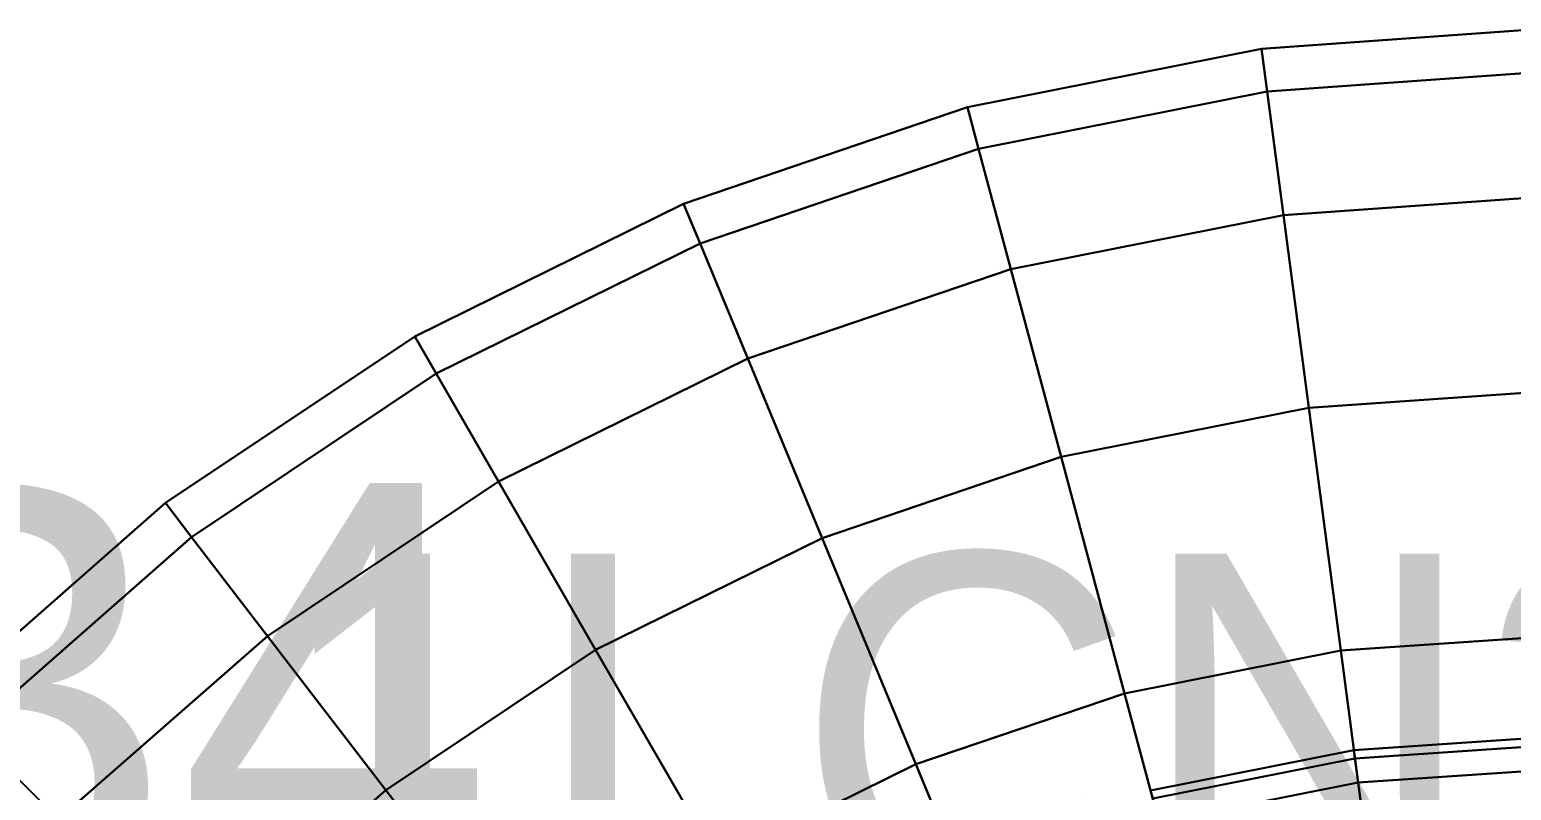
# Model space of a CAD drawing. Extents: x 91537 to 98524, y 82085 to 85415.
# Drawn here: x 97683.5 to 97893, y 85307.5 to 85415.1 of the extents above; entities that cross this region are included whole.
import ezdxf
from ezdxf.enums import TextEntityAlignment as Align

# ---------------------------------------------------------------- set-up
doc = ezdxf.new("R2010")
doc.units = 0
doc.header["$LTSCALE"] = 20
for name, color, linetype in [('INSULATION', 254, 'CONTINUOUS'), ('LABELS', 7, 'CONTINUOUS'), ('PIPE-SPOOL2', 30, 'CONTINUOUS')]:
    doc.layers.add(name, color=color, linetype=linetype)

msp = doc.modelspace()

# ---------------------------------------------------------------- linework, layer by layer
at = {"layer": 'INSULATION'}
for points in [[(97857.6899, 85412.3769, 4450), (97858.4831, 85406.3525, 4488.3645), (97896.1367, 85409.0104, 4488.3645), (97895.9379, 85415.0835, 4450)], [(97858.4831, 85406.3525, 4411.6355), (97857.6899, 85412.3769, 4450), (97895.9379, 85415.0835, 4450), (97896.1367, 85409.0104, 4411.6355)], [(97816.1038, 85404.1049, 4450), (97817.6765, 85398.2356, 4488.3645), (97858.4831, 85406.3525, 4488.3645), (97857.6899, 85412.3769, 4450)], [(97817.6765, 85398.2356, 4411.6355), (97816.1038, 85404.1049, 4450), (97857.6899, 85412.3769, 4450), (97858.4831, 85406.3525, 4411.6355)], [(97858.4831, 85406.3525, 4488.3645), (97860.7848, 85388.8692, 4522.9735), (97896.7137, 85391.3857, 4522.9735), (97896.1367, 85409.0104, 4488.3645)], [(97860.7848, 85388.8692, 4377.0265), (97858.4831, 85406.3525, 4411.6355), (97896.1367, 85409.0104, 4411.6355), (97896.7137, 85391.3857, 4377.0265)], [(97817.6765, 85398.2356, 4488.3645), (97822.2405, 85381.2022, 4522.9735), (97860.7848, 85388.8692, 4522.9735), (97858.4831, 85406.3525, 4488.3645)], [(97822.2405, 85381.2022, 4377.0265), (97817.6765, 85398.2356, 4411.6355), (97858.4831, 85406.3525, 4411.6355), (97860.7848, 85388.8692, 4377.0265)], [(97775.9532, 85390.4756, 4450), (97778.2785, 85384.8618, 4488.3645), (97817.6765, 85398.2356, 4488.3645), (97816.1038, 85404.1049, 4450)], [(97778.2785, 85384.8618, 4411.6355), (97775.9532, 85390.4756, 4450), (97816.1038, 85404.1049, 4450), (97817.6765, 85398.2356, 4411.6355)], [(97778.2785, 85384.8618, 4488.3645), (97785.0268, 85368.5699, 4522.9735), (97822.2405, 85381.2022, 4522.9735), (97817.6765, 85398.2356, 4488.3645)], [(97785.0268, 85368.5699, 4377.0265), (97778.2785, 85384.8618, 4411.6355), (97817.6765, 85398.2356, 4411.6355), (97822.2405, 85381.2022, 4377.0265)], [(97737.925, 85371.7221, 4450), (97740.9632, 85366.4599, 4488.3645), (97778.2785, 85384.8618, 4488.3645), (97775.9532, 85390.4756, 4450)], [(97740.9632, 85366.4599, 4411.6355), (97737.925, 85371.7221, 4450), (97775.9532, 85390.4756, 4450), (97778.2785, 85384.8618, 4411.6355)], [(97860.7848, 85388.8692, 4522.9735), (97864.3698, 85361.6382, 4550.4395), (97897.6124, 85363.9345, 4550.4395), (97896.7137, 85391.3857, 4522.9735)], [(97864.3698, 85361.6382, 4349.5605), (97860.7848, 85388.8692, 4377.0265), (97896.7137, 85391.3857, 4377.0265), (97897.6124, 85363.9345, 4349.5605)], [(97822.2405, 85381.2022, 4522.9735), (97829.3492, 85354.6722, 4550.4395), (97864.3698, 85361.6382, 4550.4395), (97860.7848, 85388.8692, 4522.9735)], [(97829.3492, 85354.6722, 4349.5605), (97822.2405, 85381.2022, 4377.0265), (97860.7848, 85388.8692, 4377.0265), (97864.3698, 85361.6382, 4349.5605)], [(97740.9632, 85366.4599, 4488.3645), (97749.7803, 85351.1882, 4522.9735), (97785.0268, 85368.5699, 4522.9735), (97778.2785, 85384.8618, 4488.3645)], [(97749.7803, 85351.1882, 4377.0265), (97740.9632, 85366.4599, 4411.6355), (97778.2785, 85384.8618, 4411.6355), (97785.0268, 85368.5699, 4377.0265)], [(97785.0268, 85368.5699, 4522.9735), (97795.5375, 85343.1947, 4550.4395), (97829.3492, 85354.6722, 4550.4395), (97822.2405, 85381.2022, 4522.9735)], [(97795.5375, 85343.1947, 4349.5605), (97785.0268, 85368.5699, 4377.0265), (97822.2405, 85381.2022, 4377.0265), (97829.3492, 85354.6722, 4349.5605)], [(97702.67, 85348.1655, 4450), (97706.369, 85343.3448, 4488.3645), (97740.9632, 85366.4599, 4488.3645), (97737.925, 85371.7221, 4450)], [(97706.369, 85343.3448, 4411.6355), (97702.67, 85348.1655, 4450), (97737.925, 85371.7221, 4450), (97740.9632, 85366.4599, 4411.6355)], [(97749.7803, 85351.1882, 4522.9735), (97763.5132, 85327.402, 4550.4395), (97795.5375, 85343.1947, 4550.4395), (97785.0268, 85368.5699, 4522.9735)], [(97763.5132, 85327.402, 4349.5605), (97749.7803, 85351.1882, 4377.0265), (97785.0268, 85368.5699, 4377.0265), (97795.5375, 85343.1947, 4349.5605)], [(97706.369, 85343.3448, 4488.3645), (97717.104, 85329.3546, 4522.9735), (97749.7803, 85351.1882, 4522.9735), (97740.9632, 85366.4599, 4488.3645)], [(97717.104, 85329.3546, 4377.0265), (97706.369, 85343.3448, 4411.6355), (97740.9632, 85366.4599, 4411.6355), (97749.7803, 85351.1882, 4377.0265)], [(97864.3698, 85361.6382, 4550.4395), (97868.8872, 85327.3252, 4568.0737), (97898.7447, 85329.3439, 4568.0737), (97897.6124, 85363.9345, 4550.4395)], [(97868.8872, 85327.3252, 4331.9263), (97864.3698, 85361.6382, 4349.5605), (97897.6124, 85363.9345, 4349.5605), (97898.7447, 85329.3439, 4331.9263)], [(97829.3492, 85354.6722, 4550.4395), (97838.3067, 85321.2424, 4568.0737), (97868.8872, 85327.3252, 4568.0737), (97864.3698, 85361.6382, 4550.4395)], [(97838.3067, 85321.2424, 4331.9263), (97829.3492, 85354.6722, 4349.5605), (97864.3698, 85361.6382, 4349.5605), (97868.8872, 85327.3252, 4331.9263)], [(97795.5375, 85343.1947, 4550.4395), (97808.7819, 85311.22, 4568.0737), (97838.3067, 85321.2424, 4568.0737), (97829.3492, 85354.6722, 4550.4395)], [(97808.7819, 85311.22, 4331.9263), (97795.5375, 85343.1947, 4349.5605), (97829.3492, 85354.6722, 4349.5605), (97838.3067, 85321.2424, 4331.9263)], [(97717.104, 85329.3546, 4522.9735), (97733.8242, 85307.5645, 4550.4395), (97763.5132, 85327.402, 4550.4395), (97749.7803, 85351.1882, 4522.9735)], [(97733.8242, 85307.5645, 4349.5605), (97717.104, 85329.3546, 4377.0265), (97749.7803, 85351.1882, 4377.0265), (97763.5132, 85327.402, 4349.5605)], [(97670.7913, 85320.2087, 4450), (97675.088, 85315.912, 4488.3645), (97706.369, 85343.3448, 4488.3645), (97702.67, 85348.1655, 4450)], [(97675.088, 85315.912, 4411.6355), (97670.7913, 85320.2087, 4450), (97702.67, 85348.1655, 4450), (97706.369, 85343.3448, 4411.6355)], [(97675.088, 85315.912, 4488.3645), (97687.5572, 85303.4428, 4522.9735), (97717.104, 85329.3546, 4522.9735), (97706.369, 85343.3448, 4488.3645)], [(97687.5572, 85303.4428, 4377.0265), (97675.088, 85315.912, 4411.6355), (97706.369, 85343.3448, 4411.6355), (97717.104, 85329.3546, 4377.0265)], [(97763.5132, 85327.402, 4550.4395), (97780.8178, 85297.4297, 4568.0737), (97808.7819, 85311.22, 4568.0737), (97795.5375, 85343.1947, 4550.4395)], [(97780.8178, 85297.4297, 4331.9263), (97763.5132, 85327.402, 4349.5605), (97795.5375, 85343.1947, 4349.5605), (97808.7819, 85311.22, 4331.9263)], [(97687.5572, 85303.4428, 4522.9735), (97706.9786, 85284.0214, 4550.4395), (97733.8242, 85307.5645, 4550.4395), (97717.104, 85329.3546, 4522.9735)], [(97706.9786, 85284.0214, 4349.5605), (97687.5572, 85303.4428, 4377.0265), (97717.104, 85329.3546, 4377.0265), (97733.8242, 85307.5645, 4349.5605)], [(97868.8872, 85327.3252, 4568.0737), (97873.8948, 85289.289, 4574.15), (97900, 85291, 4574.15), (97898.7447, 85329.3439, 4568.0737)], [(97873.8948, 85289.289, 4325.85), (97868.8872, 85327.3252, 4331.9263), (97898.7447, 85329.3439, 4331.9263), (97900, 85291, 4325.85)], [(97733.8242, 85307.5645, 4550.4395), (97754.8929, 85280.1072, 4568.0737), (97780.8178, 85297.4297, 4568.0737), (97763.5132, 85327.402, 4550.4395)], [(97754.8929, 85280.1072, 4331.9263), (97733.8242, 85307.5645, 4349.5605), (97763.5132, 85327.402, 4349.5605), (97780.8178, 85297.4297, 4331.9263)], [(97838.3067, 85321.2424, 4568.0737), (97848.2362, 85284.1852, 4574.15), (97873.8948, 85289.289, 4574.15), (97868.8872, 85327.3252, 4568.0737)], [(97848.2362, 85284.1852, 4325.85), (97838.3067, 85321.2424, 4331.9263), (97868.8872, 85327.3252, 4331.9263), (97873.8948, 85289.289, 4325.85)], [(97808.7819, 85311.22, 4568.0737), (97823.4633, 85275.7759, 4574.15), (97848.2362, 85284.1852, 4574.15), (97838.3067, 85321.2424, 4568.0737)], [(97823.4633, 85275.7759, 4325.85), (97808.7819, 85311.22, 4331.9263), (97838.3067, 85321.2424, 4331.9263), (97848.2362, 85284.1852, 4325.85)], [(97647.6552, 85284.631, 4488.3645), (97661.6454, 85273.896, 4522.9735), (97687.5572, 85303.4428, 4522.9735), (97675.088, 85315.912, 4488.3645)], [(97661.6454, 85273.896, 4377.0265), (97647.6552, 85284.631, 4411.6355), (97675.088, 85315.912, 4411.6355), (97687.5572, 85303.4428, 4377.0265)], [(97780.8178, 85297.4297, 4568.0737), (97800, 85264.2051, 4574.15), (97823.4633, 85275.7759, 4574.15), (97808.7819, 85311.22, 4568.0737)], [(97800, 85264.2051, 4325.85), (97780.8178, 85297.4297, 4331.9263), (97808.7819, 85311.22, 4331.9263), (97823.4633, 85275.7759, 4325.85)], [(97706.9786, 85284.0214, 4550.4395), (97731.4509, 85259.5491, 4568.0737), (97754.8929, 85280.1072, 4568.0737), (97733.8242, 85307.5645, 4550.4395)], [(97731.4509, 85259.5491, 4331.9263), (97706.9786, 85284.0214, 4349.5605), (97733.8242, 85307.5645, 4349.5605), (97754.8929, 85280.1072, 4331.9263)]]:
    msp.add_3dface(points, dxfattribs=at)
at = {"layer": 'PIPE-SPOOL2'}
for points in [[(97870.7426, 85313.2324, 4450), (97870.8968, 85312.0605, 4457.4628), (97899.2485, 85313.9557, 4457.4628), (97899.2098, 85315.1371, 4450)], [(97870.8968, 85312.0605, 4442.5372), (97870.7426, 85313.2324, 4450), (97899.2098, 85315.1371, 4450), (97899.2485, 85313.9557, 4442.5372)], [(97841.9857, 85307.5123, 4450), (97842.2916, 85306.3706, 4457.4628), (97870.8968, 85312.0605, 4457.4628), (97870.7426, 85313.2324, 4450)], [(97842.2916, 85306.3706, 4442.5372), (97841.9857, 85307.5123, 4450), (97870.7426, 85313.2324, 4450), (97870.8968, 85312.0605, 4442.5372)], [(97870.8968, 85312.0605, 4457.4628), (97871.3446, 85308.6596, 4464.195), (97899.3607, 85310.5273, 4464.195), (97899.2485, 85313.9557, 4457.4628)], [(97871.3446, 85308.6596, 4435.805), (97870.8968, 85312.0605, 4442.5372), (97899.2485, 85313.9557, 4442.5372), (97899.3607, 85310.5273, 4435.805)], [(97842.2916, 85306.3706, 4457.4628), (97843.1794, 85303.0572, 4464.195), (97871.3446, 85308.6596, 4464.195), (97870.8968, 85312.0605, 4457.4628)], [(97843.1794, 85303.0572, 4435.805), (97842.2916, 85306.3706, 4442.5372), (97870.8968, 85312.0605, 4442.5372), (97871.3446, 85308.6596, 4435.805)], [(97843.1794, 85303.0572, 4464.195), (97844.5623, 85297.8965, 4469.5378), (97872.0419, 85303.3625, 4469.5378), (97871.3446, 85308.6596, 4464.195)], [(97844.5623, 85297.8965, 4430.4622), (97843.1794, 85303.0572, 4435.805), (97871.3446, 85308.6596, 4435.805), (97872.0419, 85303.3625, 4430.4622)], [(97871.3446, 85308.6596, 4464.195), (97872.0419, 85303.3625, 4469.5378), (97899.5356, 85305.1874, 4469.5378), (97899.3607, 85310.5273, 4464.195)], [(97872.0419, 85303.3625, 4430.4622), (97871.3446, 85308.6596, 4435.805), (97899.3607, 85310.5273, 4435.805), (97899.5356, 85305.1874, 4430.4622)]]:
    msp.add_3dface(points, dxfattribs=at)

# ---------------------------------------------------------------- texts
at = {"layer": 'LABELS'}
for s, height, p in [('B4', 60, (97700, 85291, 4630)), ('1LCN30BQ071 SLIDE', 50, (98050, 85291, 4120))]:
    msp.add_text(s, height=height, dxfattribs=at).set_placement(p, align=Align.CENTER)

doc.saveas('drawing.dxf')
